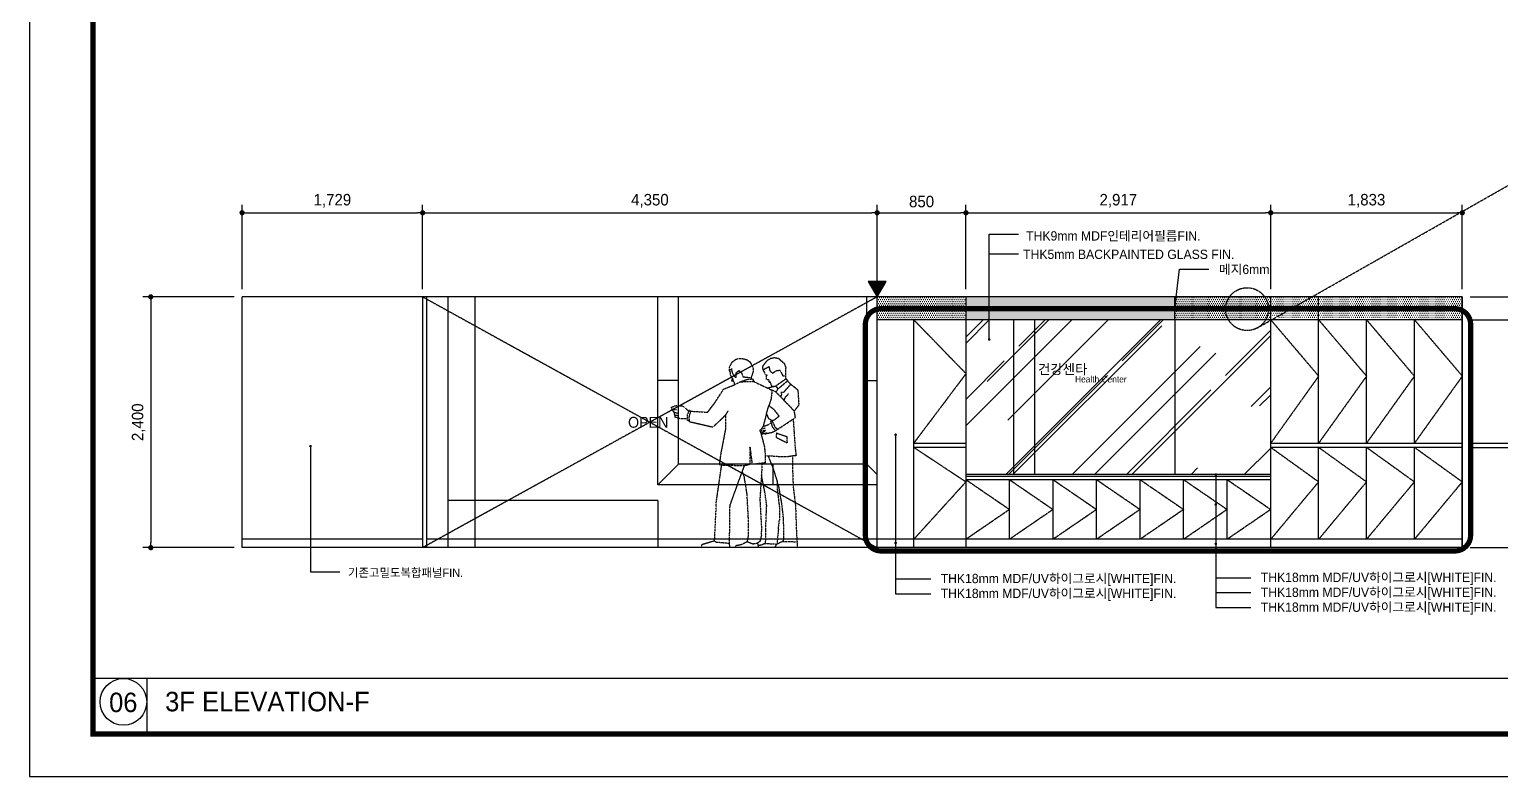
# Model space of a CAD drawing. Header units: millimetres. Extents: x 2050 to 23193, y 1089 to 24925.
# Drawn here: x 2050 to 16129, y 9973 to 17124 of the extents above; entities that cross this region are included whole.
import ezdxf
from ezdxf.enums import TextEntityAlignment as Align

# ---------------------------------------------------------------- set-up
doc = ezdxf.new("R2010")
doc.units = ezdxf.units.MM
for name, pattern in [('CENTER2', [28.575, 19.05, -3.175, 3.175, -3.175]), ('CONTINOUS', [0]), ('DASH', [0.35, 0.25, -0.1]), ('HIDDEN2', [1, 0.5, -0.5])]:
    doc.linetypes.add(name, pattern=pattern)
for name, color, linetype in [('TEXT', 6, 'Continuous'), ('도면층1', 252, 'Continuous'), ('도면폼선_타이틀', 7, 'Continuous'), ('로고', 7, 'Continuous'), ('벽선_외벽', 2, 'Continuous')]:
    doc.layers.add(name, color=color, linetype=linetype)
doc.styles.add('도면타이틀', font='')
doc.styles.add('아트애이앤이', font='HYWULM.TTF')
doc.styles.get('도면타이틀').set_extended_font_data('HY울릉도L')
doc.dimstyles.new('dfsfsf', dxfattribs={"dimscale": 50, "dimtxt": 2.2, "dimasz": 1, "dimexe": 1.5, "dimexo": 1.5, "dimgap": 1, "dimtad": 1, "dimdec": 0, "dimlunit": 6, "dimtxsty": '도면타이틀', "dimblk": 'DOT', "dimcen": 2.5, "dimclrd": 9, "dimclre": 9, "dimclrt": 7, "dimadec": 0, "dimazin": 0, "dimtfac": 1, "dimtdec": 0, "dimtix": 1, "dimtmove": 2, "dimatfit": 3, "dimldrblk": 'DOT', "dimfxl": 1.5, "dimarcsym": 0})
doc.dimstyles.new('dgdfgdhthth', dxfattribs={"dimscale": 50, "dimtxt": 2.2, "dimasz": 1, "dimexe": 1.5, "dimexo": 1.5, "dimgap": 1, "dimtad": 1, "dimdec": 0, "dimlunit": 6, "dimtxsty": '도면타이틀', "dimblk": 'DOT', "dimcen": 2.5, "dimclrd": 9, "dimclre": 9, "dimclrt": 7, "dimadec": 0, "dimazin": 0, "dimtfac": 1, "dimtdec": 0, "dimtix": 1, "dimtmove": 2, "dimatfit": 3, "dimldrblk": 'DOT', "dimfxl": 1.5, "dimarcsym": 0})
pattern_1 = [(0, (308901.143, 580077.199), (9.375, 18.75), [0, -18.75])]

# ---------------------------------------------------------------- blocks, each defined once
blk = doc.blocks.new('_Dot')
at = {"color": 0, "linetype": 'ByBlock', "lineweight": -2}
blk.add_line((-0.5, 0), (-1, 0), dxfattribs=at)
at = {"color": 0, "linetype": 'ByBlock', "const_width": 0.5}
blk.add_lwpolyline([(-0.25, 0, 1), (0.25, 0, 1)], format="xyb", close=True, dxfattribs=at)
blk = doc.blocks.new('*D115')
at = {"layer": 'Defpoints', "color": 0, "linetype": 'Continuous', "ltscale": 2, "transparency": 16777216}
for p in [(5813, 15369), (4085, 14564), (5813, 14564)]:
    blk.add_point(p, dxfattribs=at)
at = {"layer": '벽선_외벽', "color": 115, "linetype": 'Continuous', "lineweight": -2, "ltscale": 2, "transparency": 16777216}
for p, q in [((4085, 14639), (4085, 15444)), ((4135, 15369), (5763, 15369)), ((5813, 14639), (5813, 15444))]:
    blk.add_line(p, q, dxfattribs=at)
at = {"layer": '벽선_외벽', "color": 115, "linetype": 'Continuous', "lineweight": -2, "ltscale": 2, "transparency": 16777216, "xscale": 50, "yscale": 50, "zscale": 50, "rotation": 180}
blk.add_blockref('_Dot', (4085, 15369), dxfattribs=at)
at = {"layer": '벽선_외벽', "color": 115, "linetype": 'Continuous', "lineweight": -2, "ltscale": 2, "transparency": 16777216, "xscale": 50, "yscale": 50, "zscale": 50}
blk.add_blockref('_Dot', (5813, 15369), dxfattribs=at)
at = {"layer": '벽선_외벽', "color": 7, "linetype": 'Continuous', "ltscale": 2, "transparency": 16777216, "insert": (4949, 15484), "char_height": 110, "attachment_point": 5, "style": '아트애이앤이'}
blk.add_mtext('1,729', dxfattribs=at)
blk = doc.blocks.new('*D116')
at = {"layer": 'Defpoints', "color": 0, "linetype": 'Continuous', "ltscale": 2, "transparency": 16777216}
for p in [(10163, 15369), (5813, 14564), (10163, 14564)]:
    blk.add_point(p, dxfattribs=at)
at = {"layer": '벽선_외벽', "color": 115, "linetype": 'Continuous', "lineweight": -2, "ltscale": 2, "transparency": 16777216}
for p, q in [((5813, 14639), (5813, 15444)), ((5863, 15369), (10113, 15369)), ((10163, 14639), (10163, 15444))]:
    blk.add_line(p, q, dxfattribs=at)
at = {"layer": '벽선_외벽', "color": 115, "linetype": 'Continuous', "lineweight": -2, "ltscale": 2, "transparency": 16777216, "xscale": 50, "yscale": 50, "zscale": 50, "rotation": 180}
blk.add_blockref('_Dot', (5813, 15369), dxfattribs=at)
at = {"layer": '벽선_외벽', "color": 115, "linetype": 'Continuous', "lineweight": -2, "ltscale": 2, "transparency": 16777216, "xscale": 50, "yscale": 50, "zscale": 50}
blk.add_blockref('_Dot', (10163, 15369), dxfattribs=at)
at = {"layer": '벽선_외벽', "color": 7, "linetype": 'Continuous', "ltscale": 2, "transparency": 16777216, "insert": (7988, 15484), "char_height": 110, "attachment_point": 5, "style": '아트애이앤이'}
blk.add_mtext('4,350', dxfattribs=at)
blk = doc.blocks.new('*D117')
at = {"layer": 'Defpoints', "color": 0, "linetype": 'Continuous', "ltscale": 2, "transparency": 16777216}
for p in [(11013, 15369), (10163, 14564), (11013, 14564)]:
    blk.add_point(p, dxfattribs=at)
at = {"layer": '벽선_외벽', "color": 115, "linetype": 'Continuous', "lineweight": -2, "ltscale": 2, "transparency": 16777216}
for p, q in [((10163, 14639), (10163, 15444)), ((10213, 15369), (10963, 15369)), ((11013, 14639), (11013, 15444))]:
    blk.add_line(p, q, dxfattribs=at)
at = {"layer": '벽선_외벽', "color": 115, "linetype": 'Continuous', "lineweight": -2, "ltscale": 2, "transparency": 16777216, "xscale": 50, "yscale": 50, "zscale": 50, "rotation": 180}
blk.add_blockref('_Dot', (10163, 15369), dxfattribs=at)
at = {"layer": '벽선_외벽', "color": 115, "linetype": 'Continuous', "lineweight": -2, "ltscale": 2, "transparency": 16777216, "xscale": 50, "yscale": 50, "zscale": 50}
blk.add_blockref('_Dot', (11013, 15369), dxfattribs=at)
at = {"layer": '벽선_외벽', "color": 7, "linetype": 'Continuous', "ltscale": 2, "transparency": 16777216, "insert": (10588, 15476), "char_height": 110, "attachment_point": 5, "style": '아트애이앤이'}
blk.add_mtext('850', dxfattribs=at)
blk = doc.blocks.new('*D118')
at = {"layer": 'Defpoints', "color": 0, "linetype": 'Continuous', "ltscale": 2, "transparency": 16777216}
for p in [(13930, 15369), (11013, 14564), (13930, 14564)]:
    blk.add_point(p, dxfattribs=at)
at = {"layer": '벽선_외벽', "color": 115, "linetype": 'Continuous', "lineweight": -2, "ltscale": 2, "transparency": 16777216}
for p, q in [((11013, 14639), (11013, 15444)), ((11063, 15369), (13880, 15369)), ((13930, 14639), (13930, 15444))]:
    blk.add_line(p, q, dxfattribs=at)
at = {"layer": '벽선_외벽', "color": 115, "linetype": 'Continuous', "lineweight": -2, "ltscale": 2, "transparency": 16777216, "xscale": 50, "yscale": 50, "zscale": 50, "rotation": 180}
blk.add_blockref('_Dot', (11013, 15369), dxfattribs=at)
at = {"layer": '벽선_외벽', "color": 115, "linetype": 'Continuous', "lineweight": -2, "ltscale": 2, "transparency": 16777216, "xscale": 50, "yscale": 50, "zscale": 50}
blk.add_blockref('_Dot', (13930, 15369), dxfattribs=at)
at = {"layer": '벽선_외벽', "color": 7, "linetype": 'Continuous', "ltscale": 2, "transparency": 16777216, "insert": (12471, 15484), "char_height": 110, "attachment_point": 5, "style": '아트애이앤이'}
blk.add_mtext('2,917', dxfattribs=at)
blk = doc.blocks.new('*D119')
at = {"layer": 'Defpoints', "color": 0, "linetype": 'Continuous', "ltscale": 2, "transparency": 16777216}
for p in [(15763, 15369), (13930, 14564), (15763, 14564)]:
    blk.add_point(p, dxfattribs=at)
at = {"layer": '벽선_외벽', "color": 115, "linetype": 'Continuous', "lineweight": -2, "ltscale": 2, "transparency": 16777216}
for p, q in [((13930, 14639), (13930, 15444)), ((13980, 15369), (15713, 15369)), ((15763, 14639), (15763, 15444))]:
    blk.add_line(p, q, dxfattribs=at)
at = {"layer": '벽선_외벽', "color": 115, "linetype": 'Continuous', "lineweight": -2, "ltscale": 2, "transparency": 16777216, "xscale": 50, "yscale": 50, "zscale": 50, "rotation": 180}
blk.add_blockref('_Dot', (13930, 15369), dxfattribs=at)
at = {"layer": '벽선_외벽', "color": 115, "linetype": 'Continuous', "lineweight": -2, "ltscale": 2, "transparency": 16777216, "xscale": 50, "yscale": 50, "zscale": 50}
blk.add_blockref('_Dot', (15763, 15369), dxfattribs=at)
at = {"layer": '벽선_외벽', "color": 7, "linetype": 'Continuous', "ltscale": 2, "transparency": 16777216, "insert": (14846, 15484), "char_height": 110, "attachment_point": 5, "style": '아트애이앤이'}
blk.add_mtext('1,833', dxfattribs=at)
blk = doc.blocks.new('*D120')
at = {"layer": 'Defpoints', "color": 0, "linetype": 'Continuous', "ltscale": 2, "transparency": 16777216}
for p in [(4085, 14564), (3211, 12164), (4085, 12164)]:
    blk.add_point(p, dxfattribs=at)
at = {"layer": '벽선_외벽', "color": 115, "linetype": 'Continuous', "lineweight": -2, "ltscale": 2, "transparency": 16777216}
for p, q in [((4010, 14564), (3136, 14564)), ((3211, 14514), (3211, 12214)), ((4010, 12164), (3136, 12164))]:
    blk.add_line(p, q, dxfattribs=at)
at = {"layer": '벽선_외벽', "color": 115, "linetype": 'Continuous', "lineweight": -2, "ltscale": 2, "transparency": 16777216, "xscale": 50, "yscale": 50, "zscale": 50}
for p, rotation in [((3211, 14564), 90), ((3211, 12164), 270)]:
    blk.add_blockref('_Dot', p, dxfattribs=dict(at, rotation=rotation))
at = {"layer": '벽선_외벽', "color": 7, "linetype": 'Continuous', "ltscale": 2, "transparency": 16777216, "insert": (3095, 13364), "char_height": 110, "attachment_point": 5, "rotation": 90, "style": '아트애이앤이'}
blk.add_mtext('2,400', dxfattribs=at)
blk = doc.blocks.new('*D121')
at = {"layer": 'Defpoints', "color": 0, "linetype": 'Continuous', "ltscale": 2, "transparency": 16777216}
for p in [(15763, 14344), (15763, 13124), (16645, 13124)]:
    blk.add_point(p, dxfattribs=at)
at = {"layer": '벽선_외벽', "color": 115, "linetype": 'Continuous', "lineweight": -2, "ltscale": 2, "transparency": 16777216}
for p, q in [((15838, 14344), (16720, 14344)), ((16645, 14294), (16645, 13174)), ((15838, 13124), (16720, 13124))]:
    blk.add_line(p, q, dxfattribs=at)
at = {"layer": '벽선_외벽', "color": 115, "linetype": 'Continuous', "lineweight": -2, "ltscale": 2, "transparency": 16777216, "xscale": 50, "yscale": 50, "zscale": 50}
for p, rotation in [((16645, 14344), 90), ((16645, 13124), 270)]:
    blk.add_blockref('_Dot', p, dxfattribs=dict(at, rotation=rotation))
at = {"layer": '벽선_외벽', "color": 7, "linetype": 'Continuous', "ltscale": 2, "transparency": 16777216, "insert": (16529, 13734), "char_height": 110, "attachment_point": 5, "rotation": 90, "style": '아트애이앤이'}
blk.add_mtext('1,220', dxfattribs=at)
blk = doc.blocks.new('DOT')
at = {"color": 0, "linetype": 'ByBlock'}
blk.add_line((-0.5, 0), (-1, 0), dxfattribs=at)
at = {"color": 0, "linetype": 'ByBlock', "const_width": 0.5}
blk.add_lwpolyline([(-0.25, 0, 1), (0.25, 0, 1)], format="xyb", close=True, dxfattribs=at)
blk = doc.blocks.new('dfsdfsdfdfsdfa')
at = {"layer": '도면층1', "linetype": 'DASH'}
for p, q in [((-355785, -544766), (-355773, -544731)), ((-355773, -544731), (-355715, -544680)), ((-355715, -544680), (-355674, -544672)), ((-355674, -544672), (-355635, -544680)), ((-355635, -544680), (-355600, -544702)), ((-355600, -544702), (-355567, -544744)), ((-355567, -544744), (-355558, -544760)), ((-355469, -544763), (-355447, -544718)), ((-355447, -544718), (-355415, -544695)), ((-355415, -544695), (-355377, -544683)), ((-355377, -544683), (-355330, -544681)), ((-355330, -544681), (-355300, -544690)), ((-355300, -544690), (-355264, -544718)), ((-355264, -544718), (-355242, -544763)), ((-355801, -544891), (-355785, -544872)), ((-355782, -544792), (-355785, -544766)), ((-355785, -544872), (-355782, -544840)), ((-355785, -544872), (-355686, -544943)), ((-355782, -544840), (-355782, -544792)), ((-355753, -544843), (-355779, -544843)), ((-355728, -544789), (-355753, -544843)), ((-355690, -544795), (-355728, -544789)), ((-355657, -544818), (-355690, -544795)), ((-355629, -544795), (-355657, -544818)), ((-355622, -544754), (-355629, -544795)), ((-355565, -544786), (-355622, -544754)), ((-355616, -544878), (-355622, -544904)), ((-355594, -544878), (-355616, -544878)), ((-355587, -544833), (-355603, -544837)), ((-355603, -544837), (-355594, -544847)), ((-355594, -544847), (-355594, -544878)), ((-355565, -544786), (-355587, -544833)), ((-355558, -544760), (-355565, -544786)), ((-355482, -544901), (-355469, -544875)), ((-355475, -544783), (-355469, -544763)), ((-355472, -544805), (-355475, -544783)), ((-355456, -544853), (-355472, -544805)), ((-355469, -544875), (-355452, -544875)), ((-355452, -544875), (-355456, -544853)), ((-355373, -544853), (-355453, -544862)), ((-355418, -544875), (-355452, -544875)), ((-355348, -544901), (-355418, -544875)), ((-355360, -544818), (-355373, -544853)), ((-355334, -544793), (-355360, -544818)), ((-355309, -544814), (-355334, -544793)), ((-355306, -544856), (-355309, -544814)), ((-355293, -544856), (-355306, -544856)), ((-355296, -544926), (-355274, -544872)), ((-355269, -544813), (-355293, -544856)), ((-355274, -544872), (-355255, -544837)), ((-355272, -544866), (-355264, -544891)), ((-355261, -544773), (-355269, -544813)), ((-355242, -544795), (-355261, -544773)), ((-355255, -544837), (-355249, -544787)), ((-355242, -544763), (-355242, -544795)), ((-355910, -545120), (-355901, -544981)), ((-355901, -544981), (-355829, -544925)), ((-355829, -544925), (-355801, -544891)), ((-355829, -544925), (-355760, -545003)), ((-355779, -545048), (-355811, -545013)), ((-355709, -544968), (-355801, -544891)), ((-355798, -545112), (-355691, -545001)), ((-355760, -545003), (-355734, -545003)), ((-355734, -545003), (-355744, -545026)), ((-355744, -545026), (-355729, -545042)), ((-355686, -544943), (-355709, -544968)), ((-355690, -545000), (-355709, -544968)), ((-355691, -545001), (-355651, -544981)), ((-355686, -544943), (-355610, -544962)), ((-355643, -544939), (-355672, -544946)), ((-355558, -544937), (-355651, -544981)), ((-355651, -544981), (-355641, -545067)), ((-355632, -544901), (-355643, -544939)), ((-355622, -544904), (-355632, -544901)), ((-355482, -544901), (-355558, -544937)), ((-355461, -544896), (-355482, -544901)), ((-355348, -544901), (-355461, -544896)), ((-355296, -544926), (-355348, -544901)), ((-355274, -544936), (-355296, -544926)), ((-355264, -544891), (-355285, -544895)), ((-355188, -544971), (-355274, -544936)), ((-355102, -545103), (-355188, -544971)), ((-355865, -545182), (-355910, -545120)), ((-355865, -545182), (-355798, -545112)), ((-355767, -545081), (-355779, -545048)), ((-355665, -545162), (-355719, -545230)), ((-355621, -545129), (-355665, -545162)), ((-355641, -545067), (-355621, -545129)), ((-355598, -545204), (-355621, -545129)), ((-355034, -545192), (-355102, -545103)), ((-354794, -545131), (-354854, -545182)), ((-354731, -545128), (-354794, -545131)), ((-354699, -545164), (-354736, -545166)), ((-354688, -545144), (-354731, -545128)), ((-354707, -545188), (-354699, -545164)), ((-354699, -545164), (-354688, -545160)), ((-354688, -545160), (-354688, -545144)), ((-355875, -545243), (-355865, -545182)), ((-355856, -545256), (-355875, -545243)), ((-355865, -545387), (-355856, -545256)), ((-355705, -545355), (-355856, -545256)), ((-355719, -545230), (-355674, -545266)), ((-355651, -545275), (-355680, -545336)), ((-355674, -545266), (-355651, -545275)), ((-355657, -545336), (-355646, -545296)), ((-355651, -545275), (-355638, -545266)), ((-355638, -545280), (-355651, -545275)), ((-355646, -545296), (-355638, -545280)), ((-355600, -545317), (-355646, -545296)), ((-355638, -545266), (-355622, -545256)), ((-355622, -545256), (-355598, -545204)), ((-355598, -545204), (-355565, -545329)), ((-355210, -545214), (-355232, -545179)), ((-355210, -545345), (-355210, -545214)), ((-355210, -545214), (-355121, -545302)), ((-355121, -545302), (-355082, -545336)), ((-355082, -545336), (-354861, -545285)), ((-354874, -545182), (-355034, -545192)), ((-354874, -545182), (-354857, -545174)), ((-354858, -545240), (-354874, -545182)), ((-354861, -545285), (-354858, -545240)), ((-354837, -545266), (-354860, -545274)), ((-354857, -545174), (-354840, -545216)), ((-354854, -545182), (-354848, -545182)), ((-354840, -545216), (-354838, -545257)), ((-354838, -545257), (-354772, -545255)), ((-354838, -545257), (-354837, -545266)), ((-354772, -545255), (-354725, -545241)), ((-354714, -545191), (-354749, -545201)), ((-354720, -545217), (-354749, -545224)), ((-354725, -545241), (-354720, -545217)), ((-354720, -545217), (-354714, -545191)), ((-354714, -545191), (-354707, -545188)), ((-355875, -545531), (-355865, -545387)), ((-355798, -545486), (-355795, -545429)), ((-355690, -545432), (-355798, -545486)), ((-355795, -545429), (-355693, -545393)), ((-355680, -545336), (-355705, -545355)), ((-355705, -545355), (-355686, -545371)), ((-355693, -545393), (-355690, -545432)), ((-355686, -545371), (-355657, -545336)), ((-355686, -545371), (-355651, -545387)), ((-355651, -545387), (-355580, -545403)), ((-355574, -545397), (-355603, -545387)), ((-355565, -545329), (-355600, -545317)), ((-355552, -545389), (-355587, -545368)), ((-355587, -545368), (-355539, -545376)), ((-355536, -545363), (-355584, -545342)), ((-355580, -545403), (-355574, -545397)), ((-355539, -545376), (-355577, -545519)), ((-355574, -545397), (-355555, -545403)), ((-355565, -545329), (-355544, -545358)), ((-355555, -545403), (-355552, -545389)), ((-355539, -545376), (-355536, -545363)), ((-355162, -545595), (-355210, -545345)), ((-355884, -545604), (-355875, -545531)), ((-355577, -545519), (-355587, -545608)), ((-355440, -545528), (-355460, -545688)), ((-355443, -545688), (-355440, -545528)), ((-355846, -545608), (-355884, -545604)), ((-355846, -545704), (-355853, -545902)), ((-355792, -545617), (-355846, -545608)), ((-355846, -545608), (-355846, -545704)), ((-355750, -545617), (-355792, -545617)), ((-355612, -545608), (-355750, -545617)), ((-355660, -545729), (-355699, -545851)), ((-355612, -545608), (-355660, -545729)), ((-355587, -545608), (-355612, -545608)), ((-355590, -545671), (-355587, -545608)), ((-355558, -545678), (-355590, -545671)), ((-355460, -545688), (-355555, -545678)), ((-355555, -545678), (-355550, -545797)), ((-355385, -545702), (-355443, -545688)), ((-355169, -545698), (-355385, -545702)), ((-355385, -545702), (-355363, -545760)), ((-355169, -545698), (-355149, -545697)), ((-355117, -546056), (-355169, -545698)), ((-355149, -545697), (-355162, -545595)), ((-355719, -545915), (-355699, -545851)), ((-355699, -545851), (-355699, -545915)), ((-355584, -545966), (-355550, -545797)), ((-355550, -545797), (-355535, -546019)), ((-355399, -545889), (-355386, -545816)), ((-355363, -545760), (-355386, -545816)), ((-355386, -545816), (-355386, -545816)), ((-355363, -545760), (-355248, -546078)), ((-355853, -545902), (-355876, -546090)), ((-355744, -546062), (-355719, -545915)), ((-355699, -545915), (-355712, -546023)), ((-355600, -546084), (-355584, -545966)), ((-355424, -546193), (-355412, -545979)), ((-355412, -545979), (-355399, -545889)), ((-355876, -546090), (-355885, -546368)), ((-355762, -546217), (-355744, -546062)), ((-355712, -546023), (-355721, -546097)), ((-355721, -546097), (-355721, -546225)), ((-355597, -546142), (-355600, -546084)), ((-355590, -546323), (-355597, -546142)), ((-355536, -546059), (-355552, -546331)), ((-355535, -546019), (-355536, -546059)), ((-355248, -546078), (-355245, -546101)), ((-355245, -546101), (-355242, -546369)), ((-355117, -546094), (-355117, -546056)), ((-355101, -546421), (-355117, -546094)), ((-355763, -546408), (-355762, -546217)), ((-355712, -546314), (-355721, -546225)), ((-355427, -546370), (-355424, -546193)), ((-355891, -546432), (-355892, -546464)), ((-355885, -546368), (-355891, -546432)), ((-355753, -546428), (-355891, -546432)), ((-355763, -546408), (-355753, -546428)), ((-355753, -546428), (-355693, -546459)), ((-355712, -546314), (-355702, -546409)), ((-355702, -546409), (-355699, -546456)), ((-355590, -546323), (-355586, -546448)), ((-355549, -546369), (-355552, -546331)), ((-355549, -546369), (-355536, -546428)), ((-355536, -546428), (-355511, -546444)), ((-355415, -546431), (-355466, -546451)), ((-355415, -546431), (-355427, -546370)), ((-355415, -546431), (-355391, -546444)), ((-355242, -546369), (-355241, -546421)), ((-355241, -546421), (-355239, -546445)), ((-355114, -546434), (-355239, -546445)), ((-355101, -546421), (-355114, -546434)), ((-354980, -546457), (-355101, -546421)), ((-355892, -546464), (-355893, -546488)), ((-355893, -546488), (-355684, -546488)), ((-355586, -546448), (-355699, -546454)), ((-355693, -546459), (-355683, -546470)), ((-355682, -546479), (-355684, -546488)), ((-355683, -546470), (-355682, -546479)), ((-355586, -546448), (-355552, -546463)), ((-355552, -546463), (-355532, -546467)), ((-355532, -546467), (-355521, -546469)), ((-355511, -546444), (-355521, -546488)), ((-355521, -546469), (-355517, -546470)), ((-355521, -546488), (-355298, -546488)), ((-355466, -546451), (-355511, -546444)), ((-355391, -546444), (-355355, -546461)), ((-355355, -546461), (-355328, -546466)), ((-355328, -546466), (-355315, -546468)), ((-355315, -546468), (-355305, -546471)), ((-355305, -546471), (-355302, -546476)), ((-355302, -546476), (-355299, -546479)), ((-355299, -546479), (-355298, -546484)), ((-355298, -546484), (-355298, -546488)), ((-355242, -546461), (-355245, -546474)), ((-355245, -546474), (-355244, -546488)), ((-355244, -546488), (-354980, -546488)), ((-355239, -546445), (-355242, -546461)), ((-354980, -546488), (-354980, -546457))]:
    blk.add_line(p, q, dxfattribs=at)
blk = doc.blocks.new('*D98')
at = {"layer": 'Defpoints', "color": 0, "linetype": 'Continuous', "ltscale": 2, "transparency": 16777216}
for p in [(15763, 14564), (16645, 14564), (15763, 14344)]:
    blk.add_point(p, dxfattribs=at)
at = {"layer": '벽선_외벽', "color": 115, "linetype": 'Continuous', "lineweight": -2, "ltscale": 2, "transparency": 16777216}
for p, q in [((16645, 14614), (16645, 14664)), ((15838, 14564), (16720, 14564)), ((16645, 14344), (16645, 14564)), ((15838, 14344), (16720, 14344)), ((16645, 14294), (16645, 14244))]:
    blk.add_line(p, q, dxfattribs=at)
at = {"layer": '벽선_외벽', "color": 115, "linetype": 'Continuous', "lineweight": -2, "ltscale": 2, "transparency": 16777216, "xscale": 50, "yscale": 50, "zscale": 50}
for p, rotation in [((16645, 14564), 270), ((16645, 14344), 90)]:
    blk.add_blockref('_Dot', p, dxfattribs=dict(at, rotation=rotation))
at = {"layer": '벽선_외벽', "color": 7, "linetype": 'Continuous', "ltscale": 2, "transparency": 16777216, "insert": (16538, 14454), "char_height": 110, "attachment_point": 5, "rotation": 90, "style": '아트애이앤이'}
blk.add_mtext('220', dxfattribs=at)
blk = doc.blocks.new('*D99')
at = {"layer": 'Defpoints', "color": 0, "linetype": 'Continuous', "ltscale": 2, "transparency": 16777216}
for p in [(15763, 14564), (15763, 12164), (17059, 12164)]:
    blk.add_point(p, dxfattribs=at)
at = {"layer": '벽선_외벽', "color": 115, "linetype": 'Continuous', "lineweight": -2, "ltscale": 2, "transparency": 16777216}
for p, q in [((15838, 14564), (17134, 14564)), ((17059, 14514), (17059, 12214)), ((15838, 12164), (17134, 12164))]:
    blk.add_line(p, q, dxfattribs=at)
at = {"layer": '벽선_외벽', "color": 115, "linetype": 'Continuous', "lineweight": -2, "ltscale": 2, "transparency": 16777216, "xscale": 50, "yscale": 50, "zscale": 50}
for p, rotation in [((17059, 14564), 90), ((17059, 12164), 270)]:
    blk.add_blockref('_Dot', p, dxfattribs=dict(at, rotation=rotation))
at = {"layer": '벽선_외벽', "color": 7, "linetype": 'Continuous', "ltscale": 2, "transparency": 16777216, "insert": (16944, 13214), "char_height": 110, "attachment_point": 5, "rotation": 90, "style": '아트애이앤이'}
blk.add_mtext('2,400', dxfattribs=at)
blk = doc.blocks.new('*D106')
at = {"layer": 'Defpoints', "color": 0, "linetype": 'Continuous', "ltscale": 2, "transparency": 16777216}
for p in [(15763, 13164), (15763, 12164), (16645, 12164)]:
    blk.add_point(p, dxfattribs=at)
at = {"layer": '벽선_외벽', "color": 115, "linetype": 'Continuous', "lineweight": -2, "ltscale": 2, "transparency": 16777216}
for p, q in [((15838, 13164), (16720, 13164)), ((16645, 13114), (16645, 12214)), ((15838, 12164), (16720, 12164))]:
    blk.add_line(p, q, dxfattribs=at)
at = {"layer": '벽선_외벽', "color": 115, "linetype": 'Continuous', "lineweight": -2, "ltscale": 2, "transparency": 16777216, "xscale": 50, "yscale": 50, "zscale": 50}
for p, rotation in [((16645, 13164), 90), ((16645, 12164), 270)]:
    blk.add_blockref('_Dot', p, dxfattribs=dict(at, rotation=rotation))
at = {"layer": '벽선_외벽', "color": 7, "linetype": 'Continuous', "ltscale": 2, "transparency": 16777216, "insert": (16529, 12664), "char_height": 110, "attachment_point": 5, "rotation": 90, "style": '아트애이앤이'}
blk.add_mtext('1,000', dxfattribs=at)
blk = doc.blocks.new('artn-nd titlebox')
at = {"color": 44, "ltscale": 0.08}
blk.add_lwpolyline([(0, 0), (42958, 0), (42958, 30378), (0, 30378)], close=True, dxfattribs=at)
at = {"color": 2, "const_width": 103}
blk.add_lwpolyline([(1234, 827), (41724, 827), (41724, 29550), (1234, 29550)], close=True, dxfattribs=at)
blk = doc.blocks.new('TI1')
at = {"layer": 'TEXT', "color": 9}
for p, q in [((37386, 1877), (1215, 1877)), ((2247, 1877), (2247, 814)), ((2247, 1877), (2247, 814)), ((2247, 1877), (2247, 814))]:
    blk.add_line(p, q, dxfattribs=at)
blk.add_circle((1799, 1430), 447, dxfattribs=at)
at = {"xscale": 0.9843749999999958, "yscale": 0.9843749999999958, "zscale": 0.9843749999999958}
blk.add_blockref('artn-nd titlebox', (0, 0), dxfattribs=at)

msp = doc.modelspace()

# ---------------------------------------------------------------- hatches: boundary and pattern name
at = {"ltscale": 2, "transparency": 33554534}
h = msp.add_hatch(color=1, dxfattribs=at)
h.dxf.hatch_style = 1
h.paths.add_polyline_path([(10163.2, 14564.4), (10247.9, 14711.3), (10078.4, 14711.3)])
h = msp.add_hatch(dxfattribs=at)
h.set_pattern_fill('DOTS,_O', color=8, scale=300)
h.set_pattern_definition(pattern_1)
h.paths.add_polyline_path([(10163.2, 14564.4), (10163.2, 14344.4), (11013.2, 14344.4), (11013.2, 14564.4)])
h = msp.add_hatch(dxfattribs=at)
h.set_pattern_fill('DOTS,_O', color=8, scale=300)
h.set_pattern_definition(pattern_1)
h.paths.add_polyline_path([(11013.2, 14564.4), (11013.2, 14344.4), (13013.2, 14344.4), (13013.2, 14564.4)])
h = msp.add_hatch(dxfattribs=at)
h.set_pattern_fill('DOTS,_O', color=8, scale=300)
h.set_pattern_definition(pattern_1)
h.paths.add_polyline_path([(13013.2, 14564.4), (13013.2, 14344.4), (13929.8, 14344.4), (13929.8, 14564.4)])
h = msp.add_hatch(dxfattribs=at)
h.set_pattern_fill('DOTS,_O', color=8, scale=300)
h.set_pattern_definition(pattern_1)
h.paths.add_polyline_path([(14388.1, 14365.1), (14388.1, 14564.4), (13929.8, 14564.4), (13929.8, 14372)])
h = msp.add_hatch(dxfattribs=at)
h.set_pattern_fill('DOTS,_O', color=8, scale=300)
h.set_pattern_definition(pattern_1)
h.paths.add_polyline_path([(14388.1, 14564.4), (14388.1, 14365.1), (15763.2, 14344.4), (15763.2, 14564.4)])
h = msp.add_hatch(dxfattribs=at)
h.set_pattern_fill('AR-RROOF', color=8, scale=600, angle=45)
h.set_pattern_definition([(45, (307077.84, 580077.2), (509.1169, 1357.645), [9000, -1200, 3000, -600]), (45, (307430, 580853.6), (-988.5353, 140.0071), [1800, -198, 3600, -450]), (45, (306929.35, 580649.96), (1921.91623, 2490.43008), [4800, -840, 2400, -600])])
h.paths.add_polyline_path([(11013.2, 14344.4), (13929.8, 14344.4), (13929.8, 12864.4), (11013.2, 12864.4)])

# ---------------------------------------------------------------- linework, layer by layer
at = {"color": 1, "linetype": 'DASH', "ltscale": 5}
msp.add_line((13803.9, 14268.7), (17965, 16632.1), dxfattribs=at)
at = {"color": 3, "linetype": 'CONTINOUS', "ltscale": 0.5}
for p, q in [((15763.2, 14564.4), (4084.6, 14564.4)), ((4084.6, 12164.4), (4084.6, 14564.4)), ((10163.2, 12164.4), (10163.2, 14564.4)), ((15763.2, 12164.4), (15763.2, 14564.4)), ((15763.2, 14564.4), (15763.2, 12164.4)), ((15763.2, 14344.4), (10163.2, 14344.4)), ((15763.2, 12164.4), (4084.6, 12164.4))]:
    msp.add_line(p, q, dxfattribs=at)
at = {"color": 4, "ltscale": 2}
for p, q in [((5813.2, 12164.4), (5813.2, 14564.4)), ((10513.2, 12164.4), (10513.2, 14344.4)), ((11013.2, 12164.4), (11013.2, 14344.4)), ((13929.8, 12164.4), (13929.8, 14344.4)), ((13929.8, 12864.4), (11013.2, 12864.4))]:
    msp.add_line(p, q, dxfattribs=at)
at = {"color": 1, "linetype": 'CENTER2', "ltscale": 0.05}
for p, q in [((10163.2, 14564.4), (5813.2, 12164.4)), ((5813.2, 14564.4), (10163.2, 12164.4))]:
    msp.add_line(p, q, dxfattribs=at)
at = {"color": 251, "ltscale": 2}
for p, q in [((5849.5, 14564.4), (5849.5, 12164.4)), ((6054, 14564.4), (6054, 12164.4)), ((8063.2, 12764.4), (8063.2, 14564.4)), ((8263.2, 12964.4), (8263.2, 14564.4)), ((10063.2, 12964.4), (10063.2, 14564.4)), ((8263.2, 13764.4), (8063.2, 13764.4)), ((10063.2, 13764.4), (10163.2, 13764.4)), ((8263.2, 12964.4), (8063.2, 12764.4)), ((10063.2, 12964.4), (8263.2, 12964.4)), ((9163.2, 12964.4), (9163.2, 12764.4)), ((10063.2, 12964.4), (10163.2, 12864.4)), ((10163.2, 12764.4), (8063.2, 12764.4)), ((8063.2, 12614.4), (8063.2, 12164.4)), ((10163.2, 12244.4), (5849.5, 12244.4))]:
    msp.add_line(p, q, dxfattribs=at)
at = {"color": 251, "linetype": 'CONTINOUS', "ltscale": 0.5}
for p, q in [((6313.2, 14564.4), (6313.2, 12164.4)), ((8063.2, 12614.4), (6054, 12614.4))]:
    msp.add_line(p, q, dxfattribs=at)
at = {"color": 3, "ltscale": 2}
for p, q in [((10163.2, 12164.4), (10163.2, 14564.4)), ((15763.2, 12164.4), (15763.2, 14564.4))]:
    msp.add_line(p, q, dxfattribs=at)
at = {"color": 7, "ltscale": 2}
for p, q in [((11013.2, 14344.4), (11013.2, 14564.4)), ((13013.2, 14344.4), (13013.2, 14564.4)), ((13929.8, 14344.4), (13929.8, 14564.4)), ((14388.1, 14344.4), (14388.1, 14564.4))]:
    msp.add_line(p, q, dxfattribs=at)
at = {"color": 1, "linetype": 'CENTER2', "ltscale": 0.1}
for p, q in [((10513.2, 14344.4), (11013.2, 13829.4)), ((13929.8, 14344.4), (14388.1, 13805.8)), ((14388.1, 14344.4), (14846.4, 13805.8)), ((14846.4, 14344.4), (15304.7, 13805.8)), ((15304.9, 14344.4), (15763.2, 13805.8)), ((11013.2, 13829.4), (10513.2, 13164.4)), ((14388.1, 13805.8), (13929.8, 13164.4)), ((14846.4, 13805.8), (14388.1, 13164.4)), ((15304.7, 13805.8), (14846.4, 13164.4)), ((15763.2, 13805.8), (15304.9, 13164.4)), ((10513.2, 13124.4), (11013.2, 12794.4)), ((13929.8, 13124.4), (14388.1, 12794.4)), ((14388.1, 13124.4), (14846.4, 12794.4)), ((14846.4, 13124.4), (15304.7, 12794.4)), ((15304.9, 13124.4), (15763.2, 12794.4)), ((11013.2, 12794.4), (10513.2, 12244.4)), ((14388.1, 12794.4), (13929.8, 12244.4)), ((14846.4, 12794.4), (14388.1, 12244.4)), ((15304.7, 12794.4), (14846.4, 12244.4)), ((15763.2, 12794.4), (15304.9, 12244.4))]:
    msp.add_line(p, q, dxfattribs=at)
at = {"ltscale": 2}
for p, q in [((11471.5, 12864.4), (11471.5, 14344.4)), ((11671.5, 12864.4), (11671.5, 14344.4)), ((13013.2, 14344.4), (13013.2, 12864.4))]:
    msp.add_line(p, q, dxfattribs=at)
at = {"color": 6, "linetype": 'CONTINOUS', "ltscale": 0.5}
for p, q in [((14388.1, 13164.4), (14388.1, 14344.4)), ((14846.4, 13164.4), (14846.4, 14344.4)), ((15304.7, 13164.4), (15304.7, 14344.4)), ((10513.2, 13164.4), (11013.2, 13164.4)), ((10513.2, 13124.4), (11013.2, 13124.4)), ((13929.8, 13164.4), (15763.2, 13164.4)), ((13929.8, 13124.4), (15763.2, 13124.4)), ((14388.1, 12244.4), (14388.1, 13124.4)), ((14846.4, 12244.4), (14846.4, 13124.4)), ((15304.7, 12244.4), (15304.7, 13124.4)), ((13929.8, 12844.4), (11013.2, 12844.4)), ((13929.8, 12814.4), (11013.2, 12814.4)), ((11429.7, 12244.4), (11429.7, 12814.4)), ((11846.3, 12244.4), (11846.3, 12814.4)), ((12262.9, 12244.4), (12262.9, 12814.4)), ((12679.4, 12244.4), (12679.4, 12814.4)), ((13096, 12244.4), (13096, 12814.4)), ((13512.6, 12244.4), (13512.6, 12814.4)), ((5813.2, 12244.4), (4084.6, 12244.4)), ((15763.2, 12244.4), (10163.2, 12244.4))]:
    msp.add_line(p, q, dxfattribs=at)
at = {"color": 1, "ltscale": 2}
msp.add_lwpolyline([(10163.2, 14564.4), (10247.9, 14711.3), (10078.4, 14711.3)], close=True, dxfattribs=at)
at = {"color": 1, "linetype": 'HIDDEN2', "const_width": 50}
msp.add_lwpolyline([(15692.6, 14451.3), (10200.3, 14451.3, 0.4142136), (10050.3, 14301.3), (10050.3, 12282.5, 0.4142136), (10200.3, 12132.5), (15692.6, 12132.5, 0.4142136), (15842.6, 12282.5), (15842.6, 14301.3, 0.4142136)], format="xyb", close=True, dxfattribs=at)
at = {"color": 1, "linetype": 'CENTER2', "ltscale": 0.05}
for points in [[(11013.2, 12814.4), (11429.7, 12529.4), (11013.2, 12244.4)], [(11429.7, 12814.4), (11846.3, 12529.4), (11429.7, 12244.4)], [(11846.3, 12814.4), (12262.9, 12529.4), (11846.3, 12244.4)], [(12262.9, 12814.4), (12679.4, 12529.4), (12262.9, 12244.4)], [(12679.4, 12814.4), (13096, 12529.4), (12679.4, 12244.4)], [(13096, 12814.4), (13512.6, 12529.4), (13096, 12244.4)], [(13513.2, 12814.4), (13929.8, 12529.4), (13513.2, 12244.4)]]:
    msp.add_lwpolyline(points, dxfattribs=at)
at = {"color": 1, "linetype": 'DASH', "ltscale": 5}
msp.add_circle((13703.1, 14447), 204.9, dxfattribs=at)

# ---------------------------------------------------------------- block references
at = {"xscale": 0.5000000000000021, "yscale": 0.5000000000000021, "zscale": 0.5000000000000021}
msp.add_blockref('TI1', (2049.6, 9973.3), dxfattribs=at)
at = {"layer": '로고', "color": 4, "linetype": 'Continuous', "xscale": -1}
msp.add_blockref('dfsdfsdfdfsdfa', (-346494.1, 558652.2), dxfattribs=at)

# ---------------------------------------------------------------- texts
at = {"color": 7, "linetype": 'Continuous', "style": '아트애이앤이'}
for s, height, p in [('THK9mm MDF인테리어필름FIN.', 89.1, (12423.3, 15147.6)), ('THK5mm BACKPAINTED GLASS FIN.', 89.1, (12570.6, 14971.3)), ('메지6mm', 89.1, (13675.9, 14826.9)), ('건강센타', 94.09, (11938.1, 13871.8)), ('Health Center', 61.158, (12303.7, 13775.8)), ('THK18mm MDF/UV하이그로시[WHITE]FIN.', 89.1, (11898.8, 11868.9)), ('THK18mm MDF/UV하이그로시[WHITE]FIN.', 89.1, (14962.7, 11879.6)), ('THK18mm MDF/UV하이그로시[WHITE]FIN.', 89.1, (11898.8, 11726.4)), ('THK18mm MDF/UV하이그로시[WHITE]FIN.', 89.1, (14962.7, 11737.1)), ('THK18mm MDF/UV하이그로시[WHITE]FIN.', 89.1, (14962.7, 11594.6))]:
    msp.add_text(s, height=height, dxfattribs=at).set_placement(p, align=Align.MIDDLE_CENTER)
at = {"color": 2, "style": '아트애이앤이'}
msp.add_text('3F ELEVATION-F', height=187.028, dxfattribs=at).set_placement((3348.2, 10597.7))
at = {"layer": 'TEXT', "color": 2, "style": '아트애이앤이'}
msp.add_text('06', height=186.09, dxfattribs=at).set_placement((2948, 10534.4), align=Align.BOTTOM_CENTER)
at = {"layer": '도면폼선_타이틀', "color": 7, "linetype": 'Continuous', "style": '아트애이앤이'}
for s, height, p in [('OPEN', 104.08, (7971.7, 13363.8)), ('기존고밀도복합패널FIN.', 80.062, (5649.5, 11924.3))]:
    msp.add_text(s, height=height, dxfattribs=at).set_placement(p, align=Align.MIDDLE_CENTER)

# ---------------------------------------------------------------- dimensions: what is measured, and where the dimension line sits
at = {"layer": '벽선_외벽', "color": 1, "linetype": 'Continuous', "ltscale": 2}
for base, p1, p2, picture, middle in [((5813.2, 15368.7), (4084.6, 14564.4), (5813.2, 14564.4), '*D115', (4948.9, 15484.4)), ((10163.2, 15368.7), (5813.2, 14564.4), (10163.2, 14564.4), '*D116', (7988.2, 15484.3)), ((11013.2, 15368.7), (10163.2, 14564.4), (11013.2, 14564.4), '*D117', (10588.2, 15476)), ((13929.8, 15368.7), (11013.2, 14564.4), (13929.8, 14564.4), '*D118', (12471.5, 15484.4)), ((15763.2, 15368.7), (13929.8, 14564.4), (15763.2, 14564.4), '*D119', (14846.5, 15484.4))]:
    dim = msp.add_linear_dim(base=base, p1=p1, p2=p2, dimstyle='dgdfgdhthth', override={"dimtxsty": '아트애이앤이', "dimclrd": 115, "dimclre": 115}, dxfattribs=at)
    dim.commit()
    dim.dimension.update_dxf_attribs({"geometry": picture, "text_midpoint": middle})
for base, p1, p2, picture, middle in [((16645, 14564.4), (15763.2, 14344.4), (15763.2, 14564.4), '*D98', (16537.8, 14454.4)), ((16645, 12164.4), (15763.2, 13164.4), (15763.2, 12164.4), '*D106', (16529.4, 12664.4))]:
    dim = msp.add_linear_dim(base=base, p1=p1, p2=p2, angle=90, dimstyle='dgdfgdhthth', override={"dimtxsty": '아트애이앤이', "dimclrd": 115, "dimclre": 115}, dxfattribs=at)
    dim.commit()
    dim.dimension.update_dxf_attribs({"geometry": picture, "text_midpoint": middle})
for p1, p2, distance, picture, middle in [((4084.6, 14564.4), (4084.6, 12164.4), -873.8, '*D120', (3095.1, 13364.4)), ((15763.2, 14344.4), (15763.2, 13124.4), 881.8, '*D121', (16529.4, 13734.4))]:
    dim = msp.add_aligned_dim(p1=p1, p2=p2, distance=distance, dimstyle='dgdfgdhthth', override={"dimtxsty": '아트애이앤이', "dimclrd": 115, "dimclre": 115}, dxfattribs=at)
    dim.commit()
    dim.dimension.update_dxf_attribs({"geometry": picture, "text_midpoint": middle})
dim = msp.add_linear_dim(base=(17059.3, 12164.4), p1=(15763.2, 14564.4), p2=(15763.2, 12164.4), angle=90, dimstyle='dgdfgdhthth', override={"dimtxsty": '아트애이앤이', "dimclrd": 115, "dimclre": 115}, dxfattribs=at)
dim.commit()
dim.dimension.update_dxf_attribs({"geometry": '*D99', "text_midpoint": (16943.6, 13214.4), "dimtype": 160})

# ---------------------------------------------------------------- leaders
at = {"color": 3, "linetype": 'Continuous', "ltscale": 2}
for points in [[(11235.2, 14437.2), (11235.2, 15163.9), (11515, 15163.9)], [(11235.2, 14156), (11235.2, 14975.5), (11515, 14975.5)], [(13013.2, 14454.4), (13057.2, 14828.6), (13336.9, 14828.6)], [(10339.8, 13244.5), (10339.8, 11865.9), (10675.5, 11865.9)], [(4739.3, 13134.8), (4739.3, 11931.7), (5019.1, 11931.7)], [(13403.8, 12864.4), (13403.8, 11876.5), (13739.5, 11876.5)], [(13403.8, 12578.1), (13403.8, 11734.1), (13739.5, 11734.1)], [(10339.8, 12209.6), (10339.8, 11723.4), (10675.5, 11723.4)], [(13403.8, 12199.8), (13403.8, 11591.6), (13739.5, 11591.6)]]:
    msp.add_leader(points, dimstyle='dfsfsf', override={"dimasz": 0.5, "dimtad": 0, "dimtxsty": '아트애이앤이', "dimldrblk": 'DOT'}, dxfattribs=at)

doc.saveas('drawing.dxf')
